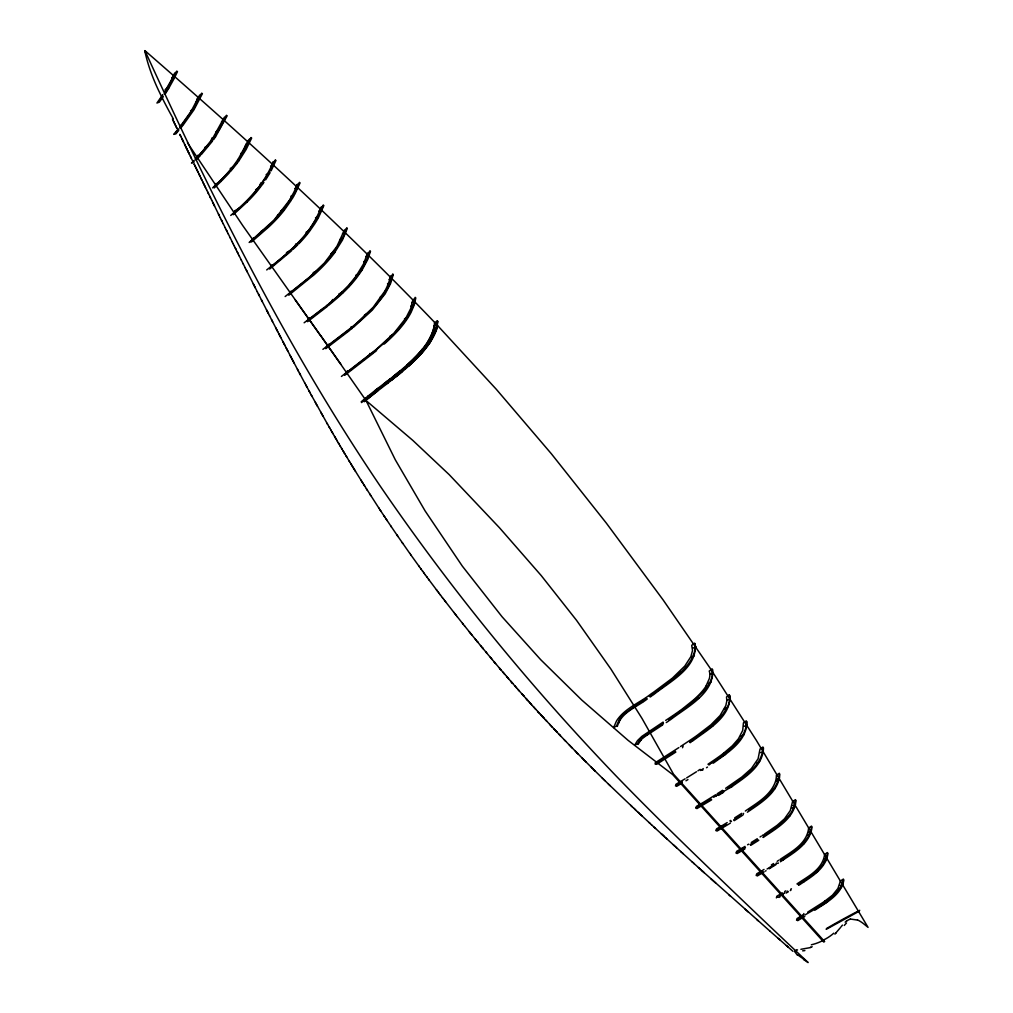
<?xml version="1.0" encoding="UTF-8"?>
<svg xmlns="http://www.w3.org/2000/svg" width="1013" height="1013" viewBox="0 0 1013 1013"><rect width="100%" height="100%" fill="white"/><g stroke="black" fill="none" stroke-linecap="round" stroke-linejoin="round"><path stroke-width="1.5" d="M655.196 764.144L655.221 762.738L678.849 747.607M796.003 800.498C794.433 818.479 776.692 828.241 763.333 837.371M812.033 826.95C810.121 844.044 793.192 853.098 780.377 861.772M827.988 853.427C825.886 869.065 810.527 877.385 798.675 885.349M843.892 879.917C841.398 894.922 826.355 902.507 814.908 910.193M795.281 801.865L795.484 799.65L792.546 801.612L790.292 810.539L784.493 818.808L776.984 825.43L764.498 834.104M794.648 951.422L797.231 955.056M437.11 324.983L437.11 324.198A95.906 29.44 -38.3 0 0 437.375 320.868L434.438 322.856A92.069 28.25 -38.3 0 1 434.184 326.097L434.033 326.946A91.043 27.946 -38.3 0 1 433.273 329.985L431.677 334.29A74.291 22.805 -38.3 0 1 430.056 337.658L429.398 338.886A64.503 19.804 -38.3 0 1 427.613 341.875L426.397 343.736A55.006 16.879 -38.3 0 1 422.687 348.776L421.522 350.194A49.599 15.22 -38.3 0 1 418.23 353.993A51.157 15.702 -38.3 0 1 412.987 359.4A59.033 18.12 -38.3 0 1 408.176 363.908L408.036 364.034M747.379 812.211C760.864 802.84 778.807 792.432 779.833 774.109M424.282 348.953A58.399 17.93 -38.3 0 0 429.183 342.331A68.302 20.969 -38.2 0 0 432.906 336.101A81.192 24.92 -38.3 0 0 435.476 330.339A93.031 28.554 -38.3 0 0 436.958 325.072L436.97 325.046A94.336 28.959 -38.3 0 1 436.109 328.465L434.678 332.34A78.723 24.16 -38.3 0 1 432.906 336.101L432.234 337.354A67.137 20.602 -38.3 0 1 429.195 342.331A59.298 18.196 -38.3 0 1 425.447 347.484L424.282 348.953A53.183 16.322 -38.3 0 1 418.128 355.892A58.222 17.867 -38.3 0 1 410.797 363.059L409.645 364.123A79.141 24.287 -38.3 0 1 402.997 369.91L402.604 370.252M437.527 325.68A95.45 29.301 -38.3 0 1 437.198 327.199A93.399 28.668 -38.3 0 1 436.755 328.794L436.35 330.086L437.92 321.476L434.982 323.464L433.665 331.162L429.816 339.76L419.395 353.93L402.883 369.644L374.228 392.208A106.454 32.669 -38.3 0 0 361.514 402.579M436.958 325.072L436.97 325.046A96.184 29.516 -38.3 0 0 437.375 320.868M810.793 830.331C808.032 840.473 799.447 847.463 791.254 853.364A57.513 17.652 -38.3 0 1 788 855.643L780.605 860.506M776.376 897.885L776.882 896.188L782.416 892.884M161.877 97.223L162.7 94.703M179.871 127.815L194.547 107.188L197.763 97.438M197.029 157.889L197.89 155.255M195.775 159.193L210.641 142.149L212.034 137.882M215.44 185.67L216.174 183.416M214.224 186.823C226.608 174.527 240.803 162.004 245.754 144.72M234.028 212.933L234.699 210.843M259.417 187.038L260.759 182.948M252.706 239.891L253.351 237.916M276.954 217.504L277.904 214.617M271.471 266.558L272.092 264.672M295.049 246.26L295.809 243.93M290.313 293.023L290.908 291.2M313.435 274.13L314.119 272.041M307.078 321.007L309.18 319.462L309.75 317.689M328.212 304.622L331.884 301.57L332.619 299.519M327.984 346.003L328.567 344.217M350.625 328.554L351.245 326.642M344.787 374.202L346.737 372.695L347.345 370.872M369.365 355.322L369.973 353.448M365.427 399.654L366.06 397.729M388.207 381.8L388.802 379.964M618.69 723.092L620.766 716.71M642.483 702.11L643.04 700.401M640.457 740.592L641.229 738.211M662.477 725.017L663.034 723.333M661.16 761.371L661.704 759.687M682.547 747.746L683.104 746.062M681.356 783.568L681.952 781.871M702.68 770.247L703.237 768.563M701.578 805.93L702.123 804.259M722.864 792.635L723.409 790.95M721.737 828.368L722.282 826.709M743.023 815.034L743.58 813.363M737.097 853.579L741.871 850.781L742.453 849.097M763.194 837.46L763.739 835.788M762.093 873.117L762.637 871.459M783.366 859.86L783.91 858.176M782.277 895.454L782.821 893.795M803.55 882.196L804.107 880.512M802.473 917.791L803.866 913.536M823.772 904.457L824.899 901M794.217 806.285L794.926 803.765A83.573 25.654 -38.3 0 0 795.281 801.865M436.375 330.01L435.805 329.402M299.455 182.34L298.075 185.784A134.818 41.381 -38.3 0 1 295.923 190.431L283.703 209.552M275.371 159.851L268.052 174.54L257.543 189.406A63.199 19.399 -38.3 0 1 246.59 201.359L242.145 205.576M251.047 137.502L243.031 153.102M389.929 283.083C382.205 300.722 367.871 314.309 353.284 326.363M367.63 259.632L370.492 251.351L367.592 253.123L363.477 264.013L356.183 276.017L348.333 285.691L339.14 294.834A90.17 27.668 -38.3 0 1 328.389 304.09M226.507 115.254L219.58 128.904L210.641 142.149M367.504 259.923L362.135 269.914M201.764 93.107L194.699 106.922M331.884 301.57C345.889 289.908 359.083 276.448 366.769 259.683A115.875 35.569 -38.3 0 0 369.897 250.781M176.832 71.062L164.309 93.677M617.31 726.435C621.108 712.164 636.81 707.251 647.256 698.97M638.139 744.39L640.292 740.794A7.142 2.191 -38.3 0 1 641.001 739.984M172.058 78.558L174.667 73.101L177.465 71.619L174.54 77.722M172.007 78.672L171.602 79.47M680.521 746.543L692.018 738.933A123.649 37.95 -38.3 0 0 696.83 735.603L710.911 724.814L720.091 715.52L725.827 705.605L726.84 700.882L726.511 696.906L729.423 694.791M171.501 79.685L171.172 80.318M174.185 78.432L169.057 87.751M170.855 80.951L164.828 91.537M271.129 170.804L275.992 160.421L273.143 161.991M318.424 217.681L323.856 205.55L320.982 207.209A125.549 38.532 -38.3 0 1 317.664 215.225C306.61 238.182 286.299 254.542 266.698 269.939M294.745 194.42L300.063 182.91L297.202 184.531M318.019 218.403L315.625 222.467M384.674 291.351L373.126 307.344L356.07 323.654M294.175 195.433L291.959 199.181M270.091 172.666L265.621 179.883M168.918 88.004L168.221 89.131M429.943 342.66L436.274 330.276L435.185 333.125A80.508 24.705 -38.3 0 1 434.412 334.822C427.803 348.383 416.748 359.109 405.491 368.884M705.985 686.118L709.366 678.52A72.164 22.147 -38.3 0 0 709.227 671.075L712.177 668.884L712.304 676.646L709.67 683.167L704.554 690.499L690.613 703.908L668.821 719.724M168.069 89.385L166.689 91.563M385.32 293.517L390.512 283.678L393.31 274.536L390.398 276.372M289.098 200.713L273.941 220.15L249.147 242.487M291.364 200.118L284.298 210.134A62.743 19.26 -38.3 0 1 268.888 226.836L251.515 241.955M315.106 223.291L309.725 231.065A61.299 18.816 -38.3 0 1 298.784 243.804M361.97 270.167L358.843 274.84M385.003 294.011L372.278 310.105L353.334 327.402M166.525 91.816L165.689 93.107M165.524 93.361L164.916 94.272M162.549 95.045L156.939 103.009L159.358 102.148L163.207 96.767M238.144 159.256L248.843 139.604L251.667 138.059L246.134 149.455L238.903 160.814M429.74 342.951L421.877 353.043L411.291 363.743M215.528 136.818L227.127 115.824L224.304 117.343L212.831 138.059A99.831 30.643 -38.3 0 1 211.312 140.237L202.182 151.697M215.503 136.844L214.389 138.452M162.624 96.146L158.965 101.287M263.924 182.353L263.038 183.606M214.085 138.895L213.439 139.781M238.675 161.118L236.865 163.587M262.81 183.923L258.138 189.988A63.199 19.399 -38.3 0 1 246.843 202.271M334.607 252.566L342.47 240.03L347.332 228.368L344.445 230.078L336.924 246.336L324.401 262.975L309.041 277.575L285.147 296.543M790.001 814.249L789.368 815.085A22.653 6.952 -38.3 0 1 787.468 817.39L785.455 819.53A22.691 6.964 -38.3 0 1 781.466 823.227L780.352 824.164A30.681 9.421 -38.3 0 1 777.959 826.076L774.565 828.621A59.526 18.272 -38.3 0 1 770.273 831.635L763.625 836.054M212.464 141.111L201.397 154.445M308.876 230.799L319.829 213.224A129.449 39.735 -38.3 0 0 323.248 204.981M236.637 163.891L231.584 170.197M182.96 125.321L193.888 109.898L202.397 93.677L199.586 95.171L191.039 111.405L179.795 127.094M182.53 125.865L180.631 128.208M837.941 891.161L829.305 899.303L814.351 909.421M840.828 927.11L842.449 925.11M840.296 927.769L835.953 932.834M178.085 129.195L173.742 134.374L175.895 133.868L178.769 130.436M178.87 129.018L175.452 133.096M231.331 170.488L230.166 171.83M201.815 152.102L198.687 155.546M229.242 172.881L221.847 180.631M200.498 155.42L196.066 160.092M198.244 156.027L195.142 159.307M348.928 286.869L348.953 286.844A60.729 18.639 -38.3 0 0 358.171 275.713M348.611 287.198L348.586 287.223A55.171 16.93 -38.3 0 1 342.837 292.96M194.027 160.472L191.495 163.08L193.989 162.245M193.838 161.219L192.825 162.27M653.056 695.095C669.162 681.888 697.666 668.251 695.171 643.951M220.391 180.415L212.616 187.886M221.315 181.162L214.224 187.962M246.83 202.271L233.281 214.693M845.171 922.121L846.64 920.842M292.896 249.439L295.062 247.413A60.096 18.449 -38.3 0 0 297.746 244.791M241.499 206.171L232.382 214.389M410.594 364.363L409.214 365.63M409.796 363.984L398.248 373.86A138.933 42.635 -38.3 0 1 393.88 377.355L390.22 380.242M290.009 250.945L285.134 255.251M393.449 376.279L393.702 376.076A120.344 36.937 -38.3 0 0 400.54 370.53A81.154 24.907 -38.3 0 0 407.049 364.933L407.188 364.794M230.736 215.44C246.121 202.347 260.784 187.633 269.851 169.348A150.912 46.319 -38.3 0 0 273.143 162.004M313.283 275.371L288.87 295.163M284.311 255.96L269.889 267.812M361.185 401.794L367.896 396.184M404.997 369.302L403.668 370.441M355.348 324.274L353.892 325.49M403.339 370.72L399.223 374.114M250.452 241.778L268.268 226.216A62.806 19.272 -38.3 0 0 283.729 209.539M402.465 371.442L400.857 372.784M400.426 370.619L400.148 370.847A121.991 37.443 -38.3 0 1 393.702 376.076L389.461 379.419M353.132 326.123L352.385 326.743M352.347 327.136L350.46 328.681M327.693 304.685L326.249 305.863M328.275 305.647L336.886 298.366A70.163 21.539 -38.3 0 0 342.685 293.112M351.625 327.364L322.894 349.346M352.385 328.174L350.979 329.339M376.621 350.536L374.683 352.119M400.312 373.227L398.134 375M327.25 305.42L309.18 319.462M375.19 350.65C390.03 338.367 405.2 324.882 412.798 306.736A102.098 31.34 -38.3 0 0 415.203 297.328M327.313 306.445L307.572 321.665M374.215 351.435L372.759 352.625M349.523 329.453L325.907 347.522M350.029 330.099L325.768 348.649M367.706 396.349L375.532 390.157M371.252 395.969L368.099 398.54L367.63 397.843M397.045 375.886L398.679 374.557M373.708 352.904L344.635 375.354M369.694 396.172L364.857 400.135A92.132 28.275 -38.3 0 0 363.895 400.958M324.439 307.332L304.128 322.78M370.277 396.767L372.24 395.197M395.956 376.76L397.59 375.443M371.771 353.41L346.737 372.695M370.011 395.918L370.644 395.399M396.501 376.329L387.371 383.484M370.973 395.146L371.606 394.639M373.607 393.069L369.365 396.425A93.373 28.655 -38.3 0 0 363.781 401.047M371.746 395.589L373.215 394.424M269.648 269.053L290.579 251.566A77.659 23.831 -38.3 0 0 291.769 250.477M372.721 394.804L375.177 392.879M373.708 394.032L377.165 391.347M391.638 380.166L392.715 379.331M373.303 393.31L378.482 389.283M389.878 379.09L386.067 382.04M388.992 381.192L390.701 379.862A182.505 56.019 -38.3 0 0 393.88 377.355M341.419 376.443L375.785 349.789L393.74 333.454L405.833 318.12L410.62 308.712L412.861 299.823L415.799 297.911L414.292 304.824L411.063 312.397A70.074 21.501 -38.3 0 1 404.162 323.248L403.199 324.477A56.5 17.335 -38.3 0 1 399.097 329.453L397.767 330.934A60.869 18.677 -38.3 0 1 384.218 344.078M389.638 380.698L386.434 383.167M798.117 884.577L805.69 879.613A56.323 17.284 -38.3 0 0 807.842 878.132C815.541 872.662 823.658 866.292 826.583 856.922A75.076 23.046 -38.3 0 0 827.342 853.579L827.482 852.579L824.557 854.478A78.356 24.046 -38.3 0 1 823.962 857.694L823.797 858.264A56.969 17.487 -38.3 0 1 823.556 859.037C819.314 871.129 806.855 877.131 796.965 883.931M375.279 390.347L377.887 388.334M386.903 381.407L387.751 380.749M376.659 391.727L387.916 383.066M376.114 389.714L376.937 389.068M384.408 383.332L386.459 381.749M386.725 382.939L378.28 389.448M377.76 388.435L384.699 383.104M723.485 753.317L732.348 745.771L738.426 738.806L742.719 730.398L743.415 722.902L746.34 720.825A82.635 25.363 -38.3 0 1 746.454 724.498C744.986 736.983 733.361 747.05 724.054 754.292A65.339 20.057 -38.3 0 1 717.989 758.75L711.265 763.397M288.363 294.504L312.726 274.764A62.679 19.234 -38.3 0 0 334.227 251.895M660.083 689.03C673.962 677.684 693.576 666.136 695.45 646.497M658.906 689.866L658.817 689.929A101.655 31.2 -38.3 0 1 656.994 691.221L651.764 694.804M646.117 734.628L640.571 739.059L637.468 743.745L634.708 745.137L637.506 740.604L641.875 736.362L663.135 722.079M646.674 735.4L645.598 736.147A10.434 3.204 -38.3 0 0 640.874 739.971M646.193 734.577L663.464 723.244M646.826 735.299L662.515 725.004M713.291 763.182C727.245 752.849 747.125 741.339 746.872 721.661M691.6 740.592L705.871 730.348L716.153 721.585L722.775 714.33L727.334 707.213L724.434 708.91M692.196 741.351C707.34 729.702 730.753 717.521 729.968 695.627M751.595 808.247C762.764 800.384 775.844 791.47 778.959 777.262A84.94 26.072 -38.3 0 0 779.225 775.414L779.314 773.274L776.376 775.262A81.357 24.97 -38.3 0 1 775.654 780.846L775.452 781.454A59.02 18.12 -38.3 0 1 775.198 782.277C770.095 795.787 756.622 803.233 745.34 811.02M690.6 741.275L689.574 741.959M691.195 742.023L690.182 742.706M750.924 808.703L748.62 810.248M651.903 695.88L650.156 697.045M710.303 764.055L708.859 765.018M650.599 695.589L649.434 696.362M730.132 786.708C743.162 777.478 759.383 767.702 762.814 750.836A84.991 26.085 -38.3 0 0 763.004 748.101L762.954 746.986L760.016 749.025L758.104 758.762L751.393 768.55L741.833 777.034L725.65 788.291M730.677 787.481C744.378 777.718 763.042 766.727 763.473 747.835M670.011 720.091C686.573 707.049 713.988 694.044 712.734 669.72M707.96 764.245L713.025 760.826A80.749 24.781 -38.3 0 0 723.497 753.355M655.778 763.751L675.228 751.304M729.195 787.329L727.79 788.266M668.947 720.8L666.275 722.56M706.504 767.727L707.492 767.082M640.089 702.528L622.894 714.849L619.779 718.686L616.448 726.118L613.688 727.524L615.663 722.864A42.128 12.928 -38.3 0 1 616.752 720.56C624.907 708.163 639.975 702.731 651.22 693.791A134.628 41.318 -38.3 0 0 653.714 692.107L672.341 678.178L684.775 666.085L690.866 656.69L692.525 650.46L691.702 645.319L694.589 643.128A78.242 24.008 -38.3 0 1 695.425 646.307M640.241 702.427L646.56 698.274M665.668 720.42L667.656 719.116A114.874 35.252 -38.3 0 0 682.344 708.961L693.677 699.844A30.947 9.497 -38.3 0 0 706.074 686.08M702.275 769.374L701.439 769.918M701.237 770.045L700.54 770.5M722.573 790.305L717.229 793.774M722.662 791.634L718.458 794.357M723.687 792.09L718.572 795.408M700.173 769.361L697.957 770.792M763.384 834.826L762.283 835.535M741.769 813.338L734.704 817.858M741.529 814.87L733.653 819.91M742.086 815.642L734.222 820.669M715.697 796.129L716.622 795.534M696.475 771.754L686.649 777.883M715.71 794.736L704.288 801.827A115.558 35.468 -38.3 0 1 702.351 802.98L696.45 806.348L695.728 808.171L711.088 799.054M760.067 836.953L761.168 836.244M780.137 859.417C790.887 852.06 804.651 845.019 808.083 831.331A85.117 26.123 -38.3 0 0 808.589 828.026L811.514 826.101L811.324 827.836A80.154 24.603 -38.3 0 1 810.793 830.331M675.861 752.039L658.057 763.384A121.053 37.152 -38.3 0 0 656.589 764.359M757.813 839.764L750.127 844.601M758.8 840.271L750.722 845.361M778.946 860.176L777.174 861.303M757.281 838.726L751.279 842.499M777.718 863.469L778.465 862.987M731.475 821.29L730.829 821.695M776.768 862.937L775.996 863.418M711.67 799.814L696.843 808.627M730.652 820.416L729.829 820.935M776.186 864.431L775.426 864.912M729.512 823.632L730.36 823.113M773.641 863.519L771.349 864.937M774.084 864.621L773.324 865.102M774.654 865.381L773.907 865.862M772.944 865.33L769.639 867.394M773.527 866.09L770.602 867.913M728.676 824.151L716.976 831.091M747.581 844.804L748.632 844.146M769.272 867.622L768.538 868.078M769.867 868.369L769.133 868.825M791.419 888.781L790.722 889.199M727.207 822.556L722.079 825.671M767.803 868.521L767.082 868.977M790.963 890.161L790.292 890.579M726.194 824.569L723.054 826.481M745.441 847.514L741.947 849.641M687.954 779.592L685.991 780.782M744.986 846.399L742.402 847.97M765.397 871.117L766.043 870.724M787.683 891.073L787.012 891.478M788.279 891.82L787.608 892.225M744.872 848.97L741.871 850.781M786.924 892.643L786.265 893.048M807.741 912.105L823.848 901.874L832.483 895.201L837.928 888.477L840.461 880.955L843.386 879.069A64.769 19.88 -38.3 0 1 842.322 883.513L841.803 884.805A27.212 8.357 -38.3 0 1 838.08 891.073M764.005 869.458L762.523 870.357M763.485 872.282L764.119 871.889M784.632 891.541L785.746 890.858M784.923 892.757L784.1 893.251M685.105 778.82L676.013 784.239L675.506 785.936L680.875 782.758M783.695 893.504L782.669 894.124M762.207 873.054L757.255 875.992M803.081 916.322L796.56 920.222L797.028 918.55L803.068 914.929M804.816 916.385L804.081 916.828M742.149 848.122L736.704 851.3L736.033 853.098L741.858 849.692M761.548 870.952L756.774 873.776L756.192 875.511L760.408 873.029M780.618 895.353L779.909 895.783M797.636 920.69L803.651 917.082M681.977 782.099L681.192 782.568M779.01 897.417L780.073 896.784M722.446 826.849L715.887 830.622L716.634 828.786L722.054 825.684M778.136 896.834L777.427 897.252M680.774 783.91L676.595 786.379M165.132 89.613L167.955 87.966M190.545 110.784L193.382 109.138M179.605 126.093L182.72 124.282M215.883 132.007L218.719 130.36M204.829 147.379L207.982 145.543M241.094 153.292L243.918 151.646M230.217 168.563L233.357 166.727M266.115 174.692L268.926 173.058M255.605 189.748L258.72 187.937M234.864 210.755L239.334 208.159M290.908 196.218L293.719 194.585M280.892 210.995L283.969 209.197M260.67 231.698L265.14 229.103M315.474 217.884L318.272 216.263M306.04 232.319L309.079 230.546M286.451 252.655L291.149 249.92M339.786 239.701L342.571 238.08M330.998 253.757L334.746 250.958L343.483 236.194A122.244 37.519 -38.3 0 0 346.737 227.786M312.675 273.358L317.132 270.762M363.806 261.683L366.592 260.062M355.753 275.308L358.703 273.586M338.671 294.188L342.964 291.681M387.498 283.855L390.271 282.234M380.255 296.999L383.18 295.302M364.414 315.157L368.479 312.802M410.797 306.255L413.57 304.634M404.453 318.88L407.353 317.196M389.714 336.405L393.588 334.138M433.653 328.908L436.451 327.288M428.208 341.014L431.082 339.355M414.532 357.918L418.28 355.74M691.562 657.31L694.386 655.664M679.128 673.48L683.129 671.15M708.53 683.395L711.341 681.762M694.336 700.591L698.793 697.995M707.694 728.778L713.241 725.549M741.085 736.362L743.909 734.729M716.773 759.459L725.574 754.33M756.774 763.207L759.623 761.548M713.659 797.231L732.45 786.291M776.313 781.403L779.086 779.795M772.071 790.267L774.983 788.557M792.153 808.146L794.914 806.538M786.873 817.605L789.963 815.807M807.842 834.978L810.603 833.37M800.802 845.462L804.36 843.386M823.392 861.886L826.152 860.278M812.261 874.751L817.63 871.623M838.751 888.908L841.537 887.287M804.942 914.967L827.507 901.836M826.19 929.352L858.1 911.839M171.704 77.672L174.337 76.304M196.712 99.629L199.32 98.312M858.353 911.7L859.303 911.219M859.746 910.307L858.581 910.902A299.202 91.828 -38.3 0 0 826.443 928.566M840.195 885.59L842.854 884.26M221.53 121.687L224.139 120.395M246.184 143.859L248.78 142.58M824.468 858.91L827.14 857.606M270.623 166.119L273.219 164.866M294.821 188.519L297.429 187.266M808.665 832.281L811.35 830.989M318.791 211.033L321.4 209.792M342.483 233.699L345.116 232.458M792.786 805.69L795.484 804.398M365.908 256.504L368.555 255.263M389.03 279.474L391.702 278.22M411.835 302.596L414.545 301.33M776.794 779.149L779.516 777.87M434.286 325.907L437.046 324.616M760.611 752.684L763.371 751.405M744.2 726.334L747.012 725.055M727.486 700.122L730.348 698.818M692.981 648.155L695.956 646.801M710.417 674.05L713.342 672.721M796.167 950.219L797.497 949.865M810.679 947.548L800.89 949.295M850.312 919.032L857.378 920.057M803.474 959.552C806.943 961.362 812.021 966.085 803.284 957.956C775.895 932.188 748.658 906.255 721.535 880.196C685.662 845.665 649.903 810.995 615.334 775.16C529.001 685.016 449.772 587.958 379.381 484.86C287.097 348.282 213.249 200.359 144.935 50.65C244.791 137.439 342.85 226.519 434.387 322.134M320.779 335.67L366.06 400.566L412.81 440.389L449.177 474.628L499.51 527.798L541.208 575.549L576.574 620.374L610.902 669.049L642.027 718.47L673.468 774.109L824.658 941.596M778.161 938.342L779.744 939.722M788.063 947.028L769.855 931.048M792.976 951.334L786.392 945.56M769.956 931.124L702.515 871.205M756.774 919.513L758.344 920.893M748.417 912.131L745.213 909.281M730.449 896.188L728.828 894.745M710.835 878.676L715.71 883.045M701.743 870.509L702.579 871.256M700.857 869.711L691.993 861.721M698.438 867.533L699.198 868.23M700.084 869.015L704.2 872.725M692.74 862.405L682.306 852.959M693.601 863.177L694.361 863.861M665.275 837.434L683.066 853.642M680.673 851.477L681.432 852.161M673.366 844.829L674.949 846.26M675.823 847.071L676.583 847.754M661.198 833.699L661.958 834.383M662.831 835.193L664.401 836.624M663.642 835.94L666.845 838.865M662.768 835.13L654.702 827.71M662.021 834.446L663.578 835.877M653.892 826.963L655.512 828.469M649.092 822.531L651.524 824.772M651.46 824.721L653.955 827.026M649.903 823.278L640.279 814.325M637.797 812.008L639.406 813.515M638.671 812.819L641.824 815.769M634.657 809.058L636.253 810.565M636.189 810.501L637.861 812.071M632.251 806.791L609.193 784.784M630.643 805.284L633.847 808.298M633.783 808.235L635.392 809.754M594.365 770.285L602.229 778.022M608.471 784.1L605.28 780.985M608.408 784.024L610.041 785.619M604.495 780.225L605.343 781.061M602.165 777.946L603.001 778.782M602.938 778.706L603.786 779.541M603.71 779.466L604.558 780.289M594.441 770.349L595.125 771.045M593.593 769.525L595.201 771.108M592.136 768.082L583.627 759.573M591.301 767.246L592.909 768.842M592.833 768.766L593.669 769.601M585.134 761.092L585.97 761.928M584.45 760.408L582.184 758.117M582.931 758.876L569.293 744.973M576.764 752.634L578.334 754.229M575.283 751.114L576.84 752.71M559.72 735.02L564.203 739.705M570.762 746.48L572.307 748.075M570.104 745.809L564.861 740.376M564.127 739.629L565.659 741.212M435.793 323.603L496.281 389.258L551.401 453.824L606.394 523.189L663.173 600L709.999 667.985L756.521 740.63L868.065 927.376L864.203 924.211A70.277 49.498 -45.6 0 0 857.505 919.88M559.796 735.096L556.048 731.145M558.999 734.26L560.518 735.856M541.208 715.254L556.77 731.905M556.124 731.234L556.846 731.994M553.896 728.879L555.415 730.474M550.983 725.777L552.478 727.372M549.666 724.371L550.287 725.029M545.323 719.699L546.792 721.281M543.171 717.394L543.854 718.128M537.726 711.455L539.676 713.595M542.487 716.647L543.943 718.217M541.892 716.001L538.321 712.114M541.119 715.165L542.575 716.735M538.397 712.202L534.851 708.302M525.95 698.438L527.355 700.021M533.496 706.821L535.611 709.138M530.799 703.832L534.256 707.656M823.797 942.09L672.683 774.565L628.073 740.338L581.817 700.097L540.727 659.716L502.043 616.74L462.283 566.064L425.105 510.919L395.273 459.737L366.06 400.566M529.368 702.25L531.47 704.579M530.711 703.744L531.382 704.491M527.267 699.92L530.116 703.085M526.608 699.173L528.026 700.755M523.886 696.134L521.91 693.918M526.684 699.274L523.227 695.387M522.569 694.652L523.962 696.222M514.655 685.687L519.264 690.929M522.645 694.741L517.985 689.473M516.516 687.802L511.894 682.521M512.54 683.269L510.603 681.04M511.248 681.787L512.616 683.37M511.324 681.888L506.639 676.481M508.577 678.71L502.79 672.012M504.626 674.152L499.409 668.061M506.728 676.583L507.285 677.228M494.281 662.021L500.688 669.555M490.317 657.31L492.166 659.501M500.143 668.909L500.777 669.669M494.192 661.907L495.572 663.54M485.734 651.828L487.012 653.36M494.926 662.781L490.874 657.969M490.963 658.083L486.278 652.486M486.379 652.587L482.34 647.738M408.366 365.262L408.897 365.908M482.441 647.851L482.986 648.51M483.074 648.624L480.517 645.534M481.795 647.079L477.11 641.394M477.212 641.508L477.769 642.179M475.16 639.013L477.857 642.293M475.907 639.912L471.172 634.1M469.842 632.467L471.919 635.012M469.943 632.581L464.473 625.781M469.184 631.643L470.602 633.391M462.498 623.312L464.562 625.907M445.087 601.102L453.951 612.51M463.245 624.261L457.154 616.575M393.247 377.862L393.766 378.507M455.179 614.081L457.243 616.702M453.849 612.384L455.939 615.043M377.608 389.954L378.115 390.6M443.745 599.367L445.745 601.975M436.413 589.743L437.173 590.756M442.402 597.619L443.833 599.493M440.402 595.011L442.504 597.746M439.072 593.251L440.503 595.138M437.743 591.503L439.173 593.377M437.844 591.63L428.55 579.259M426.562 576.574L429.119 580.018M425.156 574.662L427.131 577.347M423.852 572.889L425.257 574.789M340.875 364.287L242.702 225.519L187.443 142.757M422.535 571.104L423.941 573.016M420.674 568.546L422.636 571.231M418.711 565.862L421.231 569.306M419.281 566.622L410.936 555.035M295.252 299.937L320.399 335.392M409.657 553.225L411.037 555.162M409.746 553.351L396.817 534.826M402.186 542.601L402.807 543.487M397.438 535.725L397.957 536.497M397.349 535.598L390.79 525.975M391.398 526.874L386.08 518.973M387.181 520.619L383.788 515.541M384.889 517.2L379.799 509.501M363.642 484.404L379.141 508.501M378.647 507.741L380.875 511.134M369.682 493.926L370.745 495.585M366.364 488.722L367.415 490.368M354.436 469.639L364.68 486.063M360.907 480.061L363.072 483.518M349.067 460.852L355.474 471.324M353.334 467.841L354.373 469.526M350.65 463.448L352.777 466.942M349.548 461.637L344.23 452.824M345.826 455.47L346.927 457.306M341.533 448.278L344.724 453.634M343.141 450.975L344.167 452.71M342.027 449.114L339.874 445.467M340.419 446.404L336.683 440.06M338.279 442.77L338.823 443.707M337.177 440.883L334.556 436.4M331.884 431.791L336.075 439.009M327.034 423.32L332.922 433.577M330.808 429.905L331.34 430.854M329.162 427.055L329.706 428.005M327.579 424.282L311.118 394.728M322.83 415.887L320.64 411.974M317.487 406.302L315.322 402.389M305.736 384.813L312.08 396.501M308.952 390.765L310.041 392.753M304.66 382.825L306.812 386.801M304.761 383.015L299.43 373.037M292.225 359.425L300.494 375.038M297.404 369.239L298.468 371.239M293.276 361.426L294.226 363.249M278.803 333.733L291.073 357.247M291.162 357.424L293.175 361.248M290.111 355.424L292.124 359.248M286.008 347.586L288.009 351.422M282.88 341.571L283.83 343.394M283.919 343.584L284.97 345.585M279.753 335.556L271.56 319.69M279.841 335.734L280.791 337.57M275.701 327.718L277.676 331.542M269.496 315.676L272.598 321.691M266.495 309.813L269.585 315.841M267.445 311.649L268.47 313.663M267.533 311.827L261.379 299.785M262.405 301.785L257.289 291.757M258.404 293.922L259.417 295.935M245.209 267.825L257.378 291.921M253.313 283.893L255.339 287.907M243.196 263.811L245.285 267.989M246.298 269.99L247.223 271.839M241.183 259.797L243.272 263.975M239.169 255.783L241.259 259.961M239.258 255.947L235.244 247.919M237.245 251.933L238.245 253.934M234.168 245.754L236.156 249.755M233.167 243.753L234.244 245.918M232.18 241.752L233.256 243.918M230.179 237.738L232.256 241.917M228.191 233.737L230.268 237.903M226.279 229.875L228.267 233.889M225.203 227.697L227.191 231.724M223.215 223.683L225.279 227.849M221.328 219.846L223.303 223.848M211.628 200.08L219.277 215.668M220.252 217.668L222.24 221.682M218.403 213.908L220.34 217.833M212.616 202.106L213.591 204.107M180.858 136.527L179.833 134.374M213.667 204.259L214.566 206.095M209.691 196.117L211.704 200.232M210.628 198.029L206.563 189.71M207.614 191.875L208.602 193.876M206.639 189.862L200.878 178.009M202.752 181.884L205.601 187.722M197.902 171.868L195.129 166.157M198.941 174.021L201.764 179.833M199.84 175.857L194.167 164.144M194.091 163.992L195.066 166.005M188.469 152.33L191.318 158.243M190.431 156.407L192.331 160.345M187.519 150.38L188.532 152.469M172.4 118.914L176.933 128.334M174.223 122.725L176.996 128.474M182.606 140.149L186.544 148.354M184.543 144.175L189.456 154.381M173.286 120.75L174.16 122.586M186.481 148.202L187.456 150.228M179.896 134.514L182.669 140.288M181.682 138.224L183.581 142.175M145.391 52.803L144.935 50.65M833.8 933.176A49.067 42.445 11.4 0 1 823.569 940.001M836.092 932.973A63.059 57.64 49.2 0 1 834.902 934.151M844.247 925.464A19.855 7.699 -43.4 0 1 846.513 922.97M846.754 921.02A7.344 4.647 -40.4 0 1 850.287 919.196M145.214 52.689A94.399 37.62 59.8 0 0 158.433 90.132L160.966 95.374A160.244 63.857 59.8 0 0 165.499 104.402L167.677 108.556A237.447 94.627 59.8 0 0 173.324 118.888M407.049 364.921A60.476 18.563 -38.3 0 0 413 359.4A51.017 15.664 -38.3 0 0 418.23 353.993A49.992 15.347 -38.3 0 0 422.674 348.776M429.411 338.874A72.797 22.349 -38.2 0 0 431.69 334.29A83.838 25.73 -38.3 0 0 433.273 329.985A91.613 28.123 -38.3 0 0 434.184 326.097M418.141 355.892A57.424 17.626 -38.3 0 1 410.797 363.059M402.541 370.302A114.406 35.113 -38.3 0 1 395.982 375.684M364.237 401.743A92.006 28.237 -38.3 0 1 369.783 397.159M794.065 806.373A39.254 12.055 -38.3 0 1 790.14 814.186M729.157 694.981A69.023 21.184 -38.3 0 1 727.537 707.112M390.284 276.448A99.198 30.441 -38.3 0 1 384.737 291.313M334.822 252.49A62.654 19.222 -38.3 0 1 313.384 275.409M297.1 184.581A120.737 37.05 -38.3 0 1 289.148 200.688M238.017 159.32A72.113 22.134 -38.3 0 1 220.53 180.415M392.727 273.953A109.442 33.594 -38.3 0 1 389.929 283.083M309.016 230.761A62.743 19.26 -38.3 0 1 290.073 250.971M822.657 940.634A49.067 40.925 17 0 1 811.35 944.787M812.198 946.75A63.059 57.703 49.1 0 1 810.552 947.155M802.651 950.852A19.855 2.191 -4.7 0 1 804.866 950.587M794.686 951.435A7.344 2.431 5.9 0 1 796.522 950.359M804.411 959.45A70.277 24.122 13 0 1 798.003 955.044"/></g></svg>
